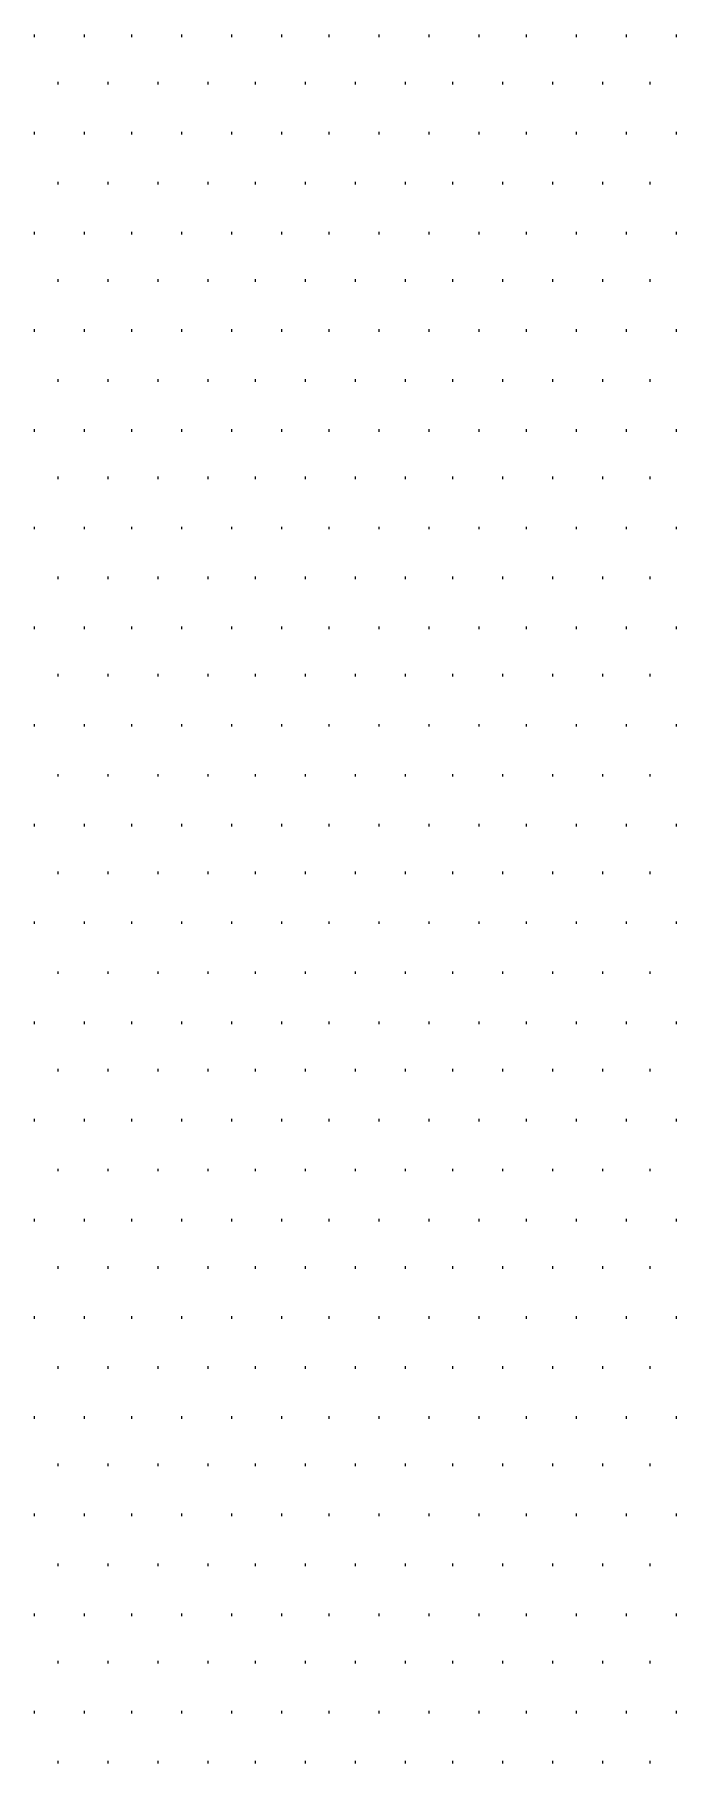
# Model space of a CAD drawing. Header units: millimetres. Extents: x -383313 to -161684, y -117025 to 99224.
# Drawn here: x -324549 to -323516, y -16707 to -13926 of the extents above; entities that cross this region are included whole.
import ezdxf

# ---------------------------------------------------------------- set-up
doc = ezdxf.new("R2010")
doc.units = ezdxf.units.MM
doc.header["$MEASUREMENT"] = 0
doc.layers.add('PDF_Geometry', color=7, linetype='Continuous')

# ---------------------------------------------------------------- blocks, each defined once
blk = doc.blocks.new('A$Cf5759c35')
at = {"layer": 'PDF_Geometry', "color": 8, "lineweight": 9}
for points in [[(33913.1, 4334.9), (33913.1, 4339.2)], [(33993.5, 4334.9), (33993.5, 4339.2)], [(34069.7, 4334.9), (34069.7, 4339.2)], [(34150.1, 4334.9), (34150.1, 4339.2)], [(34230.6, 4334.9), (34230.6, 4339.2)], [(34311, 4334.9), (34311, 4339.2)], [(34387.2, 4334.9), (34387.2, 4339.2)], [(34467.6, 4334.9), (34467.6, 4339.2)], [(34548.1, 4334.9), (34548.1, 4339.2)], [(34628.5, 4334.9), (34628.5, 4339.2)], [(34704.7, 4334.9), (34704.7, 4339.2)], [(34785.1, 4334.9), (34785.1, 4339.2)], [(34865.6, 4334.9), (34865.6, 4339.2)], [(34946, 4334.9), (34946, 4339.2)], [(33951.2, 4258.7), (33951.2, 4263)], [(34031.6, 4258.7), (34031.6, 4263)], [(34112, 4258.7), (34112, 4263)], [(34192.5, 4258.7), (34192.5, 4263)], [(34268.7, 4258.7), (34268.7, 4263)], [(34349.1, 4258.7), (34349.1, 4263)], [(34429.5, 4258.7), (34429.5, 4263)], [(34510, 4258.7), (34510, 4263)], [(34586.2, 4258.7), (34586.2, 4263)], [(34666.6, 4258.7), (34666.6, 4263)], [(34747, 4258.7), (34747, 4263)], [(34827.5, 4258.7), (34827.5, 4263)], [(34903.7, 4258.7), (34903.7, 4263)], [(33913.1, 4178.3), (33913.1, 4182.5)], [(33993.5, 4178.3), (33993.5, 4182.5)], [(34069.7, 4178.3), (34069.7, 4182.5)], [(34150.1, 4178.3), (34150.1, 4182.5)], [(34230.6, 4178.3), (34230.6, 4182.5)], [(34311, 4178.3), (34311, 4182.5)], [(34387.2, 4178.3), (34387.2, 4182.5)], [(34467.6, 4178.3), (34467.6, 4182.5)], [(34548.1, 4178.3), (34548.1, 4182.5)], [(34628.5, 4178.3), (34628.5, 4182.5)], [(34704.7, 4178.3), (34704.7, 4182.5)], [(34785.1, 4178.3), (34785.1, 4182.5)], [(34865.6, 4178.3), (34865.6, 4182.5)], [(34946, 4178.3), (34946, 4182.5)], [(33951.2, 4097.9), (33951.2, 4102.1)], [(34031.6, 4097.9), (34031.6, 4102.1)], [(34112, 4097.9), (34112, 4102.1)], [(34192.5, 4097.9), (34192.5, 4102.1)], [(34268.7, 4097.9), (34268.7, 4102.1)], [(34349.1, 4097.9), (34349.1, 4102.1)], [(34429.5, 4097.9), (34429.5, 4102.1)], [(34510, 4097.9), (34510, 4102.1)], [(34586.2, 4097.9), (34586.2, 4102.1)], [(34666.6, 4097.9), (34666.6, 4102.1)], [(34747, 4097.9), (34747, 4102.1)], [(34827.5, 4097.9), (34827.5, 4102.1)], [(34903.7, 4097.9), (34903.7, 4102.1)], [(33913.1, 4017.4), (33913.1, 4021.7)], [(33993.5, 4017.4), (33993.5, 4021.7)], [(34069.7, 4017.4), (34069.7, 4021.7)], [(34150.1, 4017.4), (34150.1, 4021.7)], [(34230.6, 4017.4), (34230.6, 4021.7)], [(34311, 4017.4), (34311, 4021.7)], [(34387.2, 4017.4), (34387.2, 4021.7)], [(34467.6, 4017.4), (34467.6, 4021.7)], [(34548.1, 4017.4), (34548.1, 4021.7)], [(34628.5, 4017.4), (34628.5, 4021.7)], [(34704.7, 4017.4), (34704.7, 4021.7)], [(34785.1, 4017.4), (34785.1, 4021.7)], [(34865.6, 4017.4), (34865.6, 4021.7)], [(34946, 4017.4), (34946, 4021.7)], [(33951.2, 3941.2), (33951.2, 3945.5)], [(34031.6, 3941.2), (34031.6, 3945.5)], [(34112, 3941.2), (34112, 3945.5)], [(34192.5, 3941.2), (34192.5, 3945.5)], [(34268.7, 3941.2), (34268.7, 3945.5)], [(34349.1, 3941.2), (34349.1, 3945.5)], [(34429.5, 3941.2), (34429.5, 3945.5)], [(34510, 3941.2), (34510, 3945.5)], [(34586.2, 3941.2), (34586.2, 3945.5)], [(34666.6, 3941.2), (34666.6, 3945.5)], [(34747, 3941.2), (34747, 3945.5)], [(34827.5, 3941.2), (34827.5, 3945.5)], [(34903.7, 3941.2), (34903.7, 3945.5)], [(33913.1, 3860.8), (33913.1, 3865)], [(33993.5, 3860.8), (33993.5, 3865)], [(34069.7, 3860.8), (34069.7, 3865)], [(34150.1, 3860.8), (34150.1, 3865)], [(34230.6, 3860.8), (34230.6, 3865)], [(34311, 3860.8), (34311, 3865)], [(34387.2, 3860.8), (34387.2, 3865)], [(34467.6, 3860.8), (34467.6, 3865)], [(34548.1, 3860.8), (34548.1, 3865)], [(34628.5, 3860.8), (34628.5, 3865)], [(34704.7, 3860.8), (34704.7, 3865)], [(34785.1, 3860.8), (34785.1, 3865)], [(34865.6, 3860.8), (34865.6, 3865)], [(34946, 3860.8), (34946, 3865)], [(33951.2, 3780.4), (33951.2, 3784.6)], [(34031.6, 3780.4), (34031.6, 3784.6)], [(34112, 3780.4), (34112, 3784.6)], [(34192.5, 3780.4), (34192.5, 3784.6)], [(34268.7, 3780.4), (34268.7, 3784.6)], [(34349.1, 3780.4), (34349.1, 3784.6)], [(34429.5, 3780.4), (34429.5, 3784.6)], [(34510, 3780.4), (34510, 3784.6)], [(34586.2, 3780.4), (34586.2, 3784.6)], [(34666.6, 3780.4), (34666.6, 3784.6)], [(34747, 3780.4), (34747, 3784.6)], [(34827.5, 3780.4), (34827.5, 3784.6)], [(34903.7, 3780.4), (34903.7, 3784.6)], [(33913.1, 3699.9), (33913.1, 3704.2)], [(33993.5, 3699.9), (33993.5, 3704.2)], [(34069.7, 3699.9), (34069.7, 3704.2)], [(34150.1, 3699.9), (34150.1, 3704.2)], [(34230.6, 3699.9), (34230.6, 3704.2)], [(34311, 3699.9), (34311, 3704.2)], [(34387.2, 3699.9), (34387.2, 3704.2)], [(34467.6, 3699.9), (34467.6, 3704.2)], [(34548.1, 3699.9), (34548.1, 3704.2)], [(34628.5, 3699.9), (34628.5, 3704.2)], [(34704.7, 3699.9), (34704.7, 3704.2)], [(34785.1, 3699.9), (34785.1, 3704.2)], [(34865.6, 3699.9), (34865.6, 3704.2)], [(34946, 3699.9), (34946, 3704.2)], [(33951.2, 3623.7), (33951.2, 3628)], [(34031.6, 3623.7), (34031.6, 3628)], [(34112, 3623.7), (34112, 3628)], [(34192.5, 3623.7), (34192.5, 3628)], [(34268.7, 3623.7), (34268.7, 3628)], [(34349.1, 3623.7), (34349.1, 3628)], [(34429.5, 3623.7), (34429.5, 3628)], [(34510, 3623.7), (34510, 3628)], [(34586.2, 3623.7), (34586.2, 3628)], [(34666.6, 3623.7), (34666.6, 3628)], [(34747, 3623.7), (34747, 3628)], [(34827.5, 3623.7), (34827.5, 3628)], [(34903.7, 3623.7), (34903.7, 3628)], [(33913.1, 3543.3), (33913.1, 3547.5)], [(33993.5, 3543.3), (33993.5, 3547.5)], [(34069.7, 3543.3), (34069.7, 3547.5)], [(34150.1, 3543.3), (34150.1, 3547.5)], [(34230.6, 3543.3), (34230.6, 3547.5)], [(34311, 3543.3), (34311, 3547.5)], [(34387.2, 3543.3), (34387.2, 3547.5)], [(34467.6, 3543.3), (34467.6, 3547.5)], [(34548.1, 3543.3), (34548.1, 3547.5)], [(34628.5, 3543.3), (34628.5, 3547.5)], [(34704.7, 3543.3), (34704.7, 3547.5)], [(34785.1, 3543.3), (34785.1, 3547.5)], [(34865.6, 3543.3), (34865.6, 3547.5)], [(34946, 3543.3), (34946, 3547.5)], [(33951.2, 3462.9), (33951.2, 3467.1)], [(34031.6, 3462.9), (34031.6, 3467.1)], [(34112, 3462.9), (34112, 3467.1)], [(34192.5, 3462.9), (34192.5, 3467.1)], [(34268.7, 3462.9), (34268.7, 3467.1)], [(34349.1, 3462.9), (34349.1, 3467.1)], [(34429.5, 3462.9), (34429.5, 3467.1)], [(34510, 3462.9), (34510, 3467.1)], [(34586.2, 3462.9), (34586.2, 3467.1)], [(34666.6, 3462.9), (34666.6, 3467.1)], [(34747, 3462.9), (34747, 3467.1)], [(34827.5, 3462.9), (34827.5, 3467.1)], [(34903.7, 3462.9), (34903.7, 3467.1)], [(33913.1, 3382.4), (33913.1, 3386.7)], [(33993.5, 3382.4), (33993.5, 3386.7)], [(34069.7, 3382.4), (34069.7, 3386.7)], [(34150.1, 3382.4), (34150.1, 3386.7)], [(34230.6, 3382.4), (34230.6, 3386.7)], [(34311, 3382.4), (34311, 3386.7)], [(34387.2, 3382.4), (34387.2, 3386.7)], [(34467.6, 3382.4), (34467.6, 3386.7)], [(34548.1, 3382.4), (34548.1, 3386.7)], [(34628.5, 3382.4), (34628.5, 3386.7)], [(34704.7, 3382.4), (34704.7, 3386.7)], [(34785.1, 3382.4), (34785.1, 3386.7)], [(34865.6, 3382.4), (34865.6, 3386.7)], [(34946, 3382.4), (34946, 3386.7)], [(33951.2, 3306.2), (33951.2, 3310.5)], [(34031.6, 3306.2), (34031.6, 3310.5)], [(34112, 3306.2), (34112, 3310.5)], [(34192.5, 3306.2), (34192.5, 3310.5)], [(34268.7, 3306.2), (34268.7, 3310.5)], [(34349.1, 3306.2), (34349.1, 3310.5)], [(34429.5, 3306.2), (34429.5, 3310.5)], [(34510, 3306.2), (34510, 3310.5)], [(34586.2, 3306.2), (34586.2, 3310.5)], [(34666.6, 3306.2), (34666.6, 3310.5)], [(34747, 3306.2), (34747, 3310.5)], [(34827.5, 3306.2), (34827.5, 3310.5)], [(34903.7, 3306.2), (34903.7, 3310.5)], [(33913.1, 3225.8), (33913.1, 3230)], [(33993.5, 3225.8), (33993.5, 3230)], [(34069.7, 3225.8), (34069.7, 3230)], [(34150.1, 3225.8), (34150.1, 3230)], [(34230.6, 3225.8), (34230.6, 3230)], [(34311, 3225.8), (34311, 3230)], [(34387.2, 3225.8), (34387.2, 3230)], [(34467.6, 3225.8), (34467.6, 3230)], [(34548.1, 3225.8), (34548.1, 3230)], [(34628.5, 3225.8), (34628.5, 3230)], [(34704.7, 3225.8), (34704.7, 3230)], [(34785.1, 3225.8), (34785.1, 3230)], [(34865.6, 3225.8), (34865.6, 3230)], [(34946, 3225.8), (34946, 3230)], [(33951.2, 3145.4), (33951.2, 3149.6)], [(34031.6, 3145.4), (34031.6, 3149.6)], [(34112, 3145.4), (34112, 3149.6)], [(34192.5, 3145.4), (34192.5, 3149.6)], [(34268.7, 3145.4), (34268.7, 3149.6)], [(34349.1, 3145.4), (34349.1, 3149.6)], [(34429.5, 3145.4), (34429.5, 3149.6)], [(34510, 3145.4), (34510, 3149.6)], [(34586.2, 3145.4), (34586.2, 3149.6)], [(34666.6, 3145.4), (34666.6, 3149.6)], [(34747, 3145.4), (34747, 3149.6)], [(34827.5, 3145.4), (34827.5, 3149.6)], [(34903.7, 3145.4), (34903.7, 3149.6)], [(33913.1, 3064.9), (33913.1, 3069.2)], [(33993.5, 3064.9), (33993.5, 3069.2)], [(34069.7, 3064.9), (34069.7, 3069.2)], [(34150.1, 3064.9), (34150.1, 3069.2)], [(34230.6, 3064.9), (34230.6, 3069.2)], [(34311, 3064.9), (34311, 3069.2)], [(34387.2, 3064.9), (34387.2, 3069.2)], [(34467.6, 3064.9), (34467.6, 3069.2)], [(34548.1, 3064.9), (34548.1, 3069.2)], [(34628.5, 3064.9), (34628.5, 3069.2)], [(34704.7, 3064.9), (34704.7, 3069.2)], [(34785.1, 3064.9), (34785.1, 3069.2)], [(34865.6, 3064.9), (34865.6, 3069.2)], [(34946, 3064.9), (34946, 3069.2)], [(33951.2, 2988.7), (33951.2, 2993)], [(34031.6, 2988.7), (34031.6, 2993)], [(34112, 2988.7), (34112, 2993)], [(34192.5, 2988.7), (34192.5, 2993)], [(34268.7, 2988.7), (34268.7, 2993)], [(34349.1, 2988.7), (34349.1, 2993)], [(34429.5, 2988.7), (34429.5, 2993)], [(34510, 2988.7), (34510, 2993)], [(34586.2, 2988.7), (34586.2, 2993)], [(34666.6, 2988.7), (34666.6, 2993)], [(34747, 2988.7), (34747, 2993)], [(34827.5, 2988.7), (34827.5, 2993)], [(34903.7, 2988.7), (34903.7, 2993)], [(33913.1, 2908.3), (33913.1, 2912.5)], [(33993.5, 2908.3), (33993.5, 2912.5)], [(34069.7, 2908.3), (34069.7, 2912.5)], [(34150.1, 2908.3), (34150.1, 2912.5)], [(34230.6, 2908.3), (34230.6, 2912.5)], [(34311, 2908.3), (34311, 2912.5)], [(34387.2, 2908.3), (34387.2, 2912.5)], [(34467.6, 2908.3), (34467.6, 2912.5)], [(34548.1, 2908.3), (34548.1, 2912.5)], [(34628.5, 2908.3), (34628.5, 2912.5)], [(34704.7, 2908.3), (34704.7, 2912.5)], [(34785.1, 2908.3), (34785.1, 2912.5)], [(34865.6, 2908.3), (34865.6, 2912.5)], [(34946, 2908.3), (34946, 2912.5)], [(33951.2, 2827.9), (33951.2, 2832.1)], [(34031.6, 2827.9), (34031.6, 2832.1)], [(34112, 2827.9), (34112, 2832.1)], [(34192.5, 2827.9), (34192.5, 2832.1)], [(34268.7, 2827.9), (34268.7, 2832.1)], [(34349.1, 2827.9), (34349.1, 2832.1)], [(34429.5, 2827.9), (34429.5, 2832.1)], [(34510, 2827.9), (34510, 2832.1)], [(34586.2, 2827.9), (34586.2, 2832.1)], [(34666.6, 2827.9), (34666.6, 2832.1)], [(34747, 2827.9), (34747, 2832.1)], [(34827.5, 2827.9), (34827.5, 2832.1)], [(34903.7, 2827.9), (34903.7, 2832.1)], [(33913.1, 2747.4), (33913.1, 2751.7)], [(33993.5, 2747.4), (33993.5, 2751.7)], [(34069.7, 2747.4), (34069.7, 2751.7)], [(34150.1, 2747.4), (34150.1, 2751.7)], [(34230.6, 2747.4), (34230.6, 2751.7)], [(34311, 2747.4), (34311, 2751.7)], [(34387.2, 2747.4), (34387.2, 2751.7)], [(34467.6, 2747.4), (34467.6, 2751.7)], [(34548.1, 2747.4), (34548.1, 2751.7)], [(34628.5, 2747.4), (34628.5, 2751.7)], [(34704.7, 2747.4), (34704.7, 2751.7)], [(34785.1, 2747.4), (34785.1, 2751.7)], [(34865.6, 2747.4), (34865.6, 2751.7)], [(34946, 2747.4), (34946, 2751.7)], [(33951.2, 2671.2), (33951.2, 2675.5)], [(34031.6, 2671.2), (34031.6, 2675.5)], [(34112, 2671.2), (34112, 2675.5)], [(34192.5, 2671.2), (34192.5, 2675.5)], [(34268.7, 2671.2), (34268.7, 2675.5)], [(34349.1, 2671.2), (34349.1, 2675.5)], [(34429.5, 2671.2), (34429.5, 2675.5)], [(34510, 2671.2), (34510, 2675.5)], [(34586.2, 2671.2), (34586.2, 2675.5)], [(34666.6, 2671.2), (34666.6, 2675.5)], [(34747, 2671.2), (34747, 2675.5)], [(34827.5, 2671.2), (34827.5, 2675.5)], [(34903.7, 2671.2), (34903.7, 2675.5)], [(33913.1, 2590.8), (33913.1, 2595)], [(33993.5, 2590.8), (33993.5, 2595)], [(34069.7, 2590.8), (34069.7, 2595)], [(34150.1, 2590.8), (34150.1, 2595)], [(34230.6, 2590.8), (34230.6, 2595)], [(34311, 2590.8), (34311, 2595)], [(34387.2, 2590.8), (34387.2, 2595)], [(34467.6, 2590.8), (34467.6, 2595)], [(34548.1, 2590.8), (34548.1, 2595)], [(34628.5, 2590.8), (34628.5, 2595)], [(34704.7, 2590.8), (34704.7, 2595)], [(34785.1, 2590.8), (34785.1, 2595)], [(34865.6, 2590.8), (34865.6, 2595)], [(34946, 2590.8), (34946, 2595)], [(33951.2, 2510.4), (33951.2, 2514.6)], [(34031.6, 2510.4), (34031.6, 2514.6)], [(34112, 2510.4), (34112, 2514.6)], [(34192.5, 2510.4), (34192.5, 2514.6)], [(34268.7, 2510.4), (34268.7, 2514.6)], [(34349.1, 2510.4), (34349.1, 2514.6)], [(34429.5, 2510.4), (34429.5, 2514.6)], [(34510, 2510.4), (34510, 2514.6)], [(34586.2, 2510.4), (34586.2, 2514.6)], [(34666.6, 2510.4), (34666.6, 2514.6)], [(34747, 2510.4), (34747, 2514.6)], [(34827.5, 2510.4), (34827.5, 2514.6)], [(34903.7, 2510.4), (34903.7, 2514.6)], [(33913.1, 2429.9), (33913.1, 2434.2)], [(33993.5, 2429.9), (33993.5, 2434.2)], [(34069.7, 2429.9), (34069.7, 2434.2)], [(34150.1, 2429.9), (34150.1, 2434.2)], [(34230.6, 2429.9), (34230.6, 2434.2)], [(34311, 2429.9), (34311, 2434.2)], [(34387.2, 2429.9), (34387.2, 2434.2)], [(34467.6, 2429.9), (34467.6, 2434.2)], [(34548.1, 2429.9), (34548.1, 2434.2)], [(34628.5, 2429.9), (34628.5, 2434.2)], [(34704.7, 2429.9), (34704.7, 2434.2)], [(34785.1, 2429.9), (34785.1, 2434.2)], [(34865.6, 2429.9), (34865.6, 2434.2)], [(34946, 2429.9), (34946, 2434.2)], [(33951.2, 2353.7), (33951.2, 2358)], [(34031.6, 2353.7), (34031.6, 2358)], [(34112, 2353.7), (34112, 2358)], [(34192.5, 2353.7), (34192.5, 2358)], [(34268.7, 2353.7), (34268.7, 2358)], [(34349.1, 2353.7), (34349.1, 2358)], [(34429.5, 2353.7), (34429.5, 2358)], [(34510, 2353.7), (34510, 2358)], [(34586.2, 2353.7), (34586.2, 2358)], [(34666.6, 2353.7), (34666.6, 2358)], [(34747, 2353.7), (34747, 2358)], [(34827.5, 2353.7), (34827.5, 2358)], [(34903.7, 2353.7), (34903.7, 2358)], [(33913.1, 2273.3), (33913.1, 2277.5)], [(33993.5, 2273.3), (33993.5, 2277.5)], [(34069.7, 2273.3), (34069.7, 2277.5)], [(34150.1, 2273.3), (34150.1, 2277.5)], [(34230.6, 2273.3), (34230.6, 2277.5)], [(34311, 2273.3), (34311, 2277.5)], [(34387.2, 2273.3), (34387.2, 2277.5)], [(34467.6, 2273.3), (34467.6, 2277.5)], [(34548.1, 2273.3), (34548.1, 2277.5)], [(34628.5, 2273.3), (34628.5, 2277.5)], [(34704.7, 2273.3), (34704.7, 2277.5)], [(34785.1, 2273.3), (34785.1, 2277.5)], [(34865.6, 2273.3), (34865.6, 2277.5)], [(34946, 2273.3), (34946, 2277.5)], [(33951.2, 2192.9), (33951.2, 2197.1)], [(34031.6, 2192.9), (34031.6, 2197.1)], [(34112, 2192.9), (34112, 2197.1)], [(34192.5, 2192.9), (34192.5, 2197.1)], [(34268.7, 2192.9), (34268.7, 2197.1)], [(34349.1, 2192.9), (34349.1, 2197.1)], [(34429.5, 2192.9), (34429.5, 2197.1)], [(34510, 2192.9), (34510, 2197.1)], [(34586.2, 2192.9), (34586.2, 2197.1)], [(34666.6, 2192.9), (34666.6, 2197.1)], [(34747, 2192.9), (34747, 2197.1)], [(34827.5, 2192.9), (34827.5, 2197.1)], [(34903.7, 2192.9), (34903.7, 2197.1)], [(33913.1, 2112.4), (33913.1, 2116.7)], [(33993.5, 2112.4), (33993.5, 2116.7)], [(34069.7, 2112.4), (34069.7, 2116.7)], [(34150.1, 2112.4), (34150.1, 2116.7)], [(34230.6, 2112.4), (34230.6, 2116.7)], [(34311, 2112.4), (34311, 2116.7)], [(34387.2, 2112.4), (34387.2, 2116.7)], [(34467.6, 2112.4), (34467.6, 2116.7)], [(34548.1, 2112.4), (34548.1, 2116.7)], [(34628.5, 2112.4), (34628.5, 2116.7)], [(34704.7, 2112.4), (34704.7, 2116.7)], [(34785.1, 2112.4), (34785.1, 2116.7)], [(34865.6, 2112.4), (34865.6, 2116.7)], [(34946, 2112.4), (34946, 2116.7)], [(33951.2, 2036.2), (33951.2, 2040.5)], [(34031.6, 2036.2), (34031.6, 2040.5)], [(34112, 2036.2), (34112, 2040.5)], [(34192.5, 2036.2), (34192.5, 2040.5)], [(34268.7, 2036.2), (34268.7, 2040.5)], [(34349.1, 2036.2), (34349.1, 2040.5)], [(34429.5, 2036.2), (34429.5, 2040.5)], [(34510, 2036.2), (34510, 2040.5)], [(34586.2, 2036.2), (34586.2, 2040.5)], [(34666.6, 2036.2), (34666.6, 2040.5)], [(34747, 2036.2), (34747, 2040.5)], [(34827.5, 2036.2), (34827.5, 2040.5)], [(34903.7, 2036.2), (34903.7, 2040.5)], [(33913.1, 1955.8), (33913.1, 1960)], [(33993.5, 1955.8), (33993.5, 1960)], [(34069.7, 1955.8), (34069.7, 1960)], [(34150.1, 1955.8), (34150.1, 1960)], [(34230.6, 1955.8), (34230.6, 1960)], [(34311, 1955.8), (34311, 1960)], [(34387.2, 1955.8), (34387.2, 1960)], [(34467.6, 1955.8), (34467.6, 1960)], [(34548.1, 1955.8), (34548.1, 1960)], [(34628.5, 1955.8), (34628.5, 1960)], [(34704.7, 1955.8), (34704.7, 1960)], [(34785.1, 1955.8), (34785.1, 1960)], [(34865.6, 1955.8), (34865.6, 1960)], [(34946, 1955.8), (34946, 1960)], [(33951.2, 1875.4), (33951.2, 1879.6)], [(34031.6, 1875.4), (34031.6, 1879.6)], [(34112, 1875.4), (34112, 1879.6)], [(34192.5, 1875.4), (34192.5, 1879.6)], [(34268.7, 1875.4), (34268.7, 1879.6)], [(34349.1, 1875.4), (34349.1, 1879.6)], [(34429.5, 1875.4), (34429.5, 1879.6)], [(34510, 1875.4), (34510, 1879.6)], [(34586.2, 1875.4), (34586.2, 1879.6)], [(34666.6, 1875.4), (34666.6, 1879.6)], [(34747, 1875.4), (34747, 1879.6)], [(34827.5, 1875.4), (34827.5, 1879.6)], [(34903.7, 1875.4), (34903.7, 1879.6)], [(33913.1, 1794.9), (33913.1, 1799.2)], [(33993.5, 1794.9), (33993.5, 1799.2)], [(34069.7, 1794.9), (34069.7, 1799.2)], [(34150.1, 1794.9), (34150.1, 1799.2)], [(34230.6, 1794.9), (34230.6, 1799.2)], [(34311, 1794.9), (34311, 1799.2)], [(34387.2, 1794.9), (34387.2, 1799.2)], [(34467.6, 1794.9), (34467.6, 1799.2)], [(34548.1, 1794.9), (34548.1, 1799.2)], [(34628.5, 1794.9), (34628.5, 1799.2)], [(34704.7, 1794.9), (34704.7, 1799.2)], [(34785.1, 1794.9), (34785.1, 1799.2)], [(34865.6, 1794.9), (34865.6, 1799.2)], [(34946, 1794.9), (34946, 1799.2)], [(33951.2, 1718.7), (33951.2, 1723)], [(34031.6, 1718.7), (34031.6, 1723)], [(34112, 1718.7), (34112, 1723)], [(34192.5, 1718.7), (34192.5, 1723)], [(34268.7, 1718.7), (34268.7, 1723)], [(34349.1, 1718.7), (34349.1, 1723)], [(34429.5, 1718.7), (34429.5, 1723)], [(34510, 1718.7), (34510, 1723)], [(34586.2, 1718.7), (34586.2, 1723)], [(34666.6, 1718.7), (34666.6, 1723)], [(34747, 1718.7), (34747, 1723)], [(34827.5, 1718.7), (34827.5, 1723)], [(34903.7, 1718.7), (34903.7, 1723)], [(33913.1, 1638.3), (33913.1, 1642.5)], [(33993.5, 1638.3), (33993.5, 1642.5)], [(34069.7, 1638.3), (34069.7, 1642.5)], [(34150.1, 1638.3), (34150.1, 1642.5)], [(34230.6, 1638.3), (34230.6, 1642.5)], [(34311, 1638.3), (34311, 1642.5)], [(34387.2, 1638.3), (34387.2, 1642.5)], [(34467.6, 1638.3), (34467.6, 1642.5)], [(34548.1, 1638.3), (34548.1, 1642.5)], [(34628.5, 1638.3), (34628.5, 1642.5)], [(34704.7, 1638.3), (34704.7, 1642.5)], [(34785.1, 1638.3), (34785.1, 1642.5)], [(34865.6, 1638.3), (34865.6, 1642.5)], [(34946, 1638.3), (34946, 1642.5)], [(33951.2, 1557.9), (33951.2, 1562.1)], [(34031.6, 1557.9), (34031.6, 1562.1)], [(34112, 1557.9), (34112, 1562.1)], [(34192.5, 1557.9), (34192.5, 1562.1)], [(34268.7, 1557.9), (34268.7, 1562.1)], [(34349.1, 1557.9), (34349.1, 1562.1)], [(34429.5, 1557.9), (34429.5, 1562.1)], [(34510, 1557.9), (34510, 1562.1)], [(34586.2, 1557.9), (34586.2, 1562.1)], [(34666.6, 1557.9), (34666.6, 1562.1)], [(34747, 1557.9), (34747, 1562.1)], [(34827.5, 1557.9), (34827.5, 1562.1)], [(34903.7, 1557.9), (34903.7, 1562.1)]]:
    blk.add_lwpolyline(points, dxfattribs=at)

msp = doc.modelspace()

# ---------------------------------------------------------------- block references
at = {"ltscale": 100}
msp.add_blockref('A$Cf5759c35', (-358461.97282, -18264.93104), dxfattribs=at)

doc.saveas('drawing.dxf')
